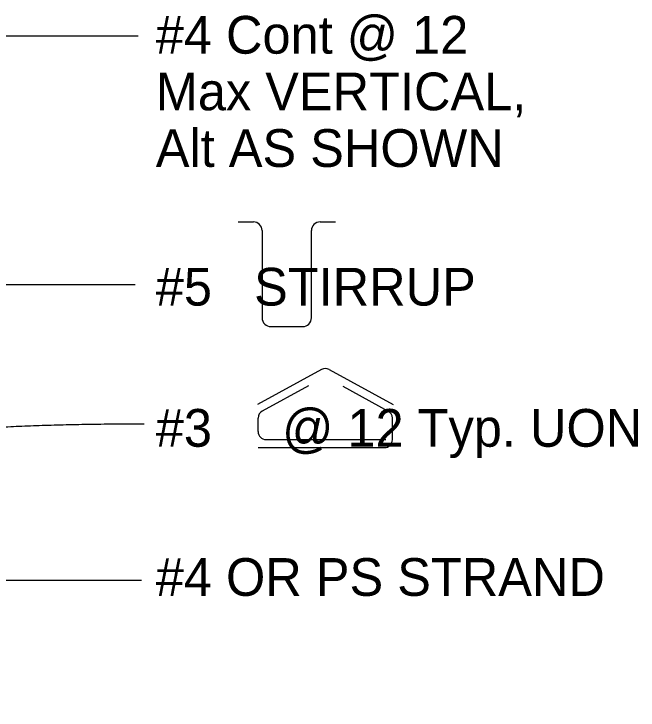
# Model space of a CAD drawing. Extents: x 0 to 2.95, y 0 to 1.83.
# Drawn here: x 0.5934 to 0.7861, y 0.3967 to 0.6119 of the extents above; entities that cross this region are included whole.
import ezdxf

# ---------------------------------------------------------------- set-up
doc = ezdxf.new("R2010")
doc.units = 0
for name, color, linetype in [('214 Text and Titles', 7, 'Continuous'), ('223 Existing Steel', 7, 'Continuous'), ('252 Bridge Data', 7, 'Continuous')]:
    doc.layers.add(name, color=color, linetype=linetype)

msp = doc.modelspace()

# ---------------------------------------------------------------- linework, layer by layer
at = {"layer": '223 Existing Steel'}
for p, q in [((0.6625933155086168, 0.5475960996073284), (0.6673321582912435, 0.5475960996073284)), ((0.6879455860274393, 0.5475960996073284), (0.692684428783575, 0.5475960996073284)), ((0.6700391895279971, 0.5448890683705743), (0.6700391895279971, 0.5179262790169562)), ((0.6852385547641937, 0.5179262790169562), (0.6852385547641937, 0.5448890683705743)), ((0.6727462207912435, 0.5152192477537103), (0.6825315235274392, 0.5152192477537103)), ((0.6883687690846653, 0.5019457244468943), (0.6685868536910865, 0.49115558881861143)), ((0.6907031732150062, 0.5019457244468943), (0.7104850886350768, 0.4911555888451032)), ((0.6843726783525118, 0.49691831950565885), (0.6700816135411474, 0.4891231932618521)), ((0.69492552118371, 0.49679490648337093), (0.7089903382160829, 0.48912318812245037)), ((0.6688113156063182, 0.48276837741456485), (0.6688113156063182, 0.486983322773717)), ((0.7102606267198449, 0.4802684814742049), (0.7102606266933532, 0.486983322773717)), ((0.6712488156063182, 0.48033098139472963), (0.7082658956133454, 0.4803309814742049)), ((0.6688113155798265, 0.4778309813947296), (0.7078231267198449, 0.4778309814742049))]:
    msp.add_line(p, q, dxfattribs=at)
for centre, radius, start, end in [((0.6673321582855843, 0.5448890683533115), 0.00270703125, 0, 90), ((0.6879455860162044, 0.5448890683533115), 0.00270703125, 90, 180), ((0.6727462207855843, 0.5179262790020955), 0.00270703125, 180, 270), ((0.6825315235162044, 0.5179262790020955), 0.00270703125, 270, 360), ((0.6895359711621842, 0.4998058539969116), 0.0024375000000000004, 61.38954046118554, 118.61045956712886), ((0.6712488156105326, 0.4869833227645963), 0.0024375, 118.61045966063415, 180.0000001320773), ((0.7078231266921243, 0.4869833227645963), 0.0024375, 359.99999986792267, 61.38954033936582), ((0.6712488155972774, 0.48276848138809214), 0.0024375, 180.002443789229, 270.00000014301315), ((0.7078231267134316, 0.4802684814794151), 0.0024375, 270.0000001430979, 1.2792341408385255e-07)]:
    msp.add_arc(centre, radius, start, end, dxfattribs=at)
at = {"layer": '252 Bridge Data'}
for points in [[(0.631769007203216, 0.605032148997933), (0.5922380392345108, 0.605032148997933), (0.5578370442198364, 0.605032148997933), (0.5134778664245111, 0.5983933604863292), (0.4986914738172385, 0.5839087309799748), (0.520436908438961, 0.5679721023470005)], [(0.630825730171234, 0.5281258520015478), (0.5881560769293209, 0.5281258520015478), (0.5518078537953583, 0.5281258520015478), (0.4962176275970406, 0.5439294272979165)], [(0.6336189166967613, 0.4851069259955813), (0.5831798845192315, 0.4851069259955813), (0.5241297149507631, 0.47657045163473216), (0.5115145440831393, 0.43848359717538454)], [(0.6327682529562686, 0.43681081862086835), (0.5974736015157953, 0.43681081862086835), (0.5619155571387034, 0.43681081862086835), (0.5353128721032853, 0.4181099212336342), (0.5353128721032853, 0.39598491582931483), (0.5712989299659553, 0.3967750946126777)]]:
    msp.add_open_spline(points, degree=2, dxfattribs=at)

# ---------------------------------------------------------------- texts
at = {"layer": '214 Text and Titles'}
for s, p in [('#4 Cont @ 12', (0.6371909722222222, 0.5995885416666665)), ('Max VERTICAL,', (0.6371909722222222, 0.5820885416666666)), ('Alt AS SHOWN', (0.6371909722222222, 0.5645885416666665)), ('#5   STIRRUP', (0.6371909722222222, 0.5217300347222221)), ('#3     @ 12 Typ. UON', (0.6371909722222222, 0.4781004056572852)), ('#4 OR PS STRAND', (0.6371909722222222, 0.43201140613040806))]:
    msp.add_text(s, height=0.011666666666666665, dxfattribs=at).set_placement(p)

doc.saveas('drawing.dxf')
